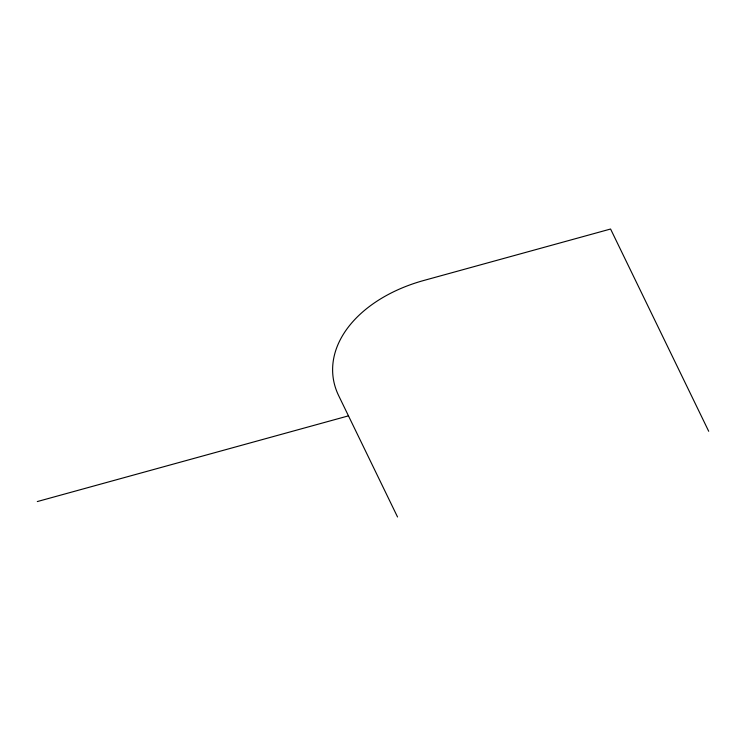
<?xml version="1.0" encoding="UTF-8"?>
<svg xmlns="http://www.w3.org/2000/svg" width="746" height="746" viewBox="0 0 746 746"><rect width="100%" height="100%" fill="white"/><g stroke="black" fill="none" stroke-linecap="round" stroke-linejoin="round"><path stroke-width="1.12" d="M37.3 501.564L348.466 415.858M708.7 431.272L610.582 229.022L423.877 280.449A130.988 87.142 -6.6 0 0 338.656 395.632L397.534 516.978"/></g></svg>
